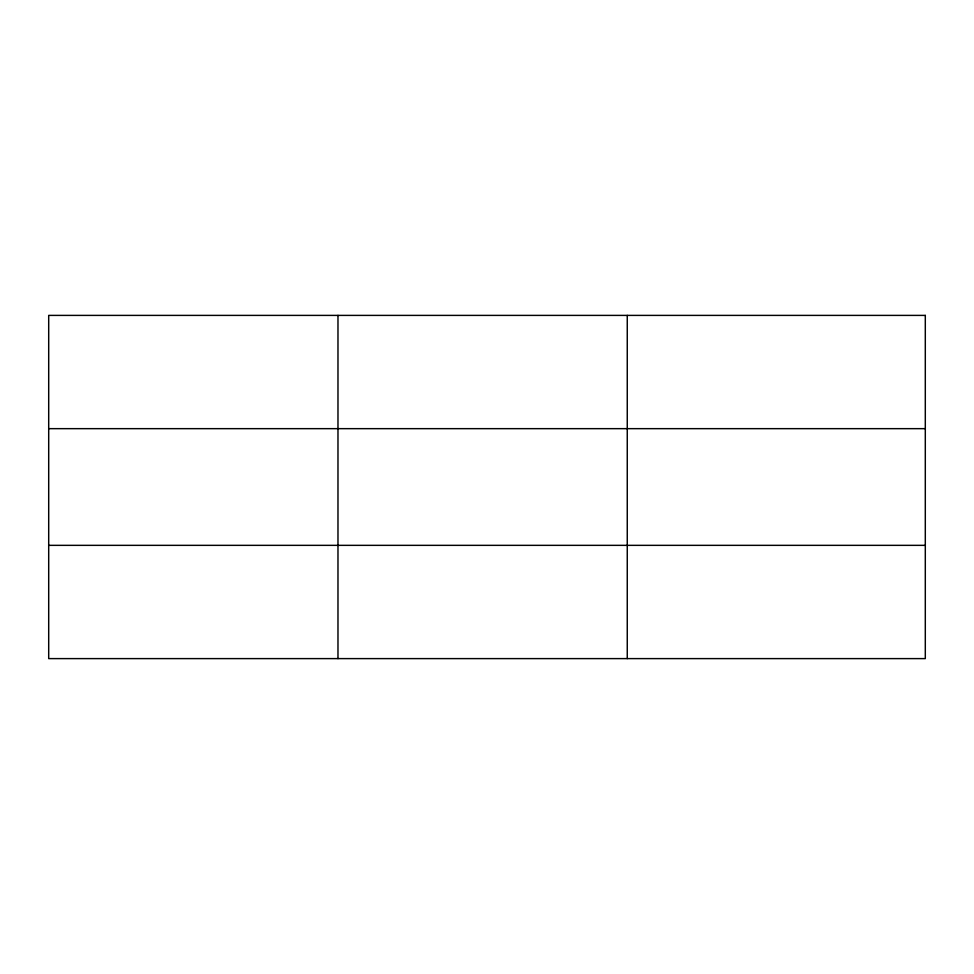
<?xml version="1.0" encoding="UTF-8"?>
<svg xmlns="http://www.w3.org/2000/svg" width="974" height="974" viewBox="0 0 974 974"><rect width="100%" height="100%" fill="white"/><g stroke="black" fill="none" stroke-linecap="round" stroke-linejoin="round"><path stroke-width="1.46" d="M337.978 658.607L337.978 315.393M627.256 658.607L627.256 315.393M48.7 428.657L925.3 428.657M48.7 545.343L925.3 545.343M925.3 315.393L925.3 658.607L48.7 658.607L48.7 315.393L925.3 315.393"/></g></svg>
